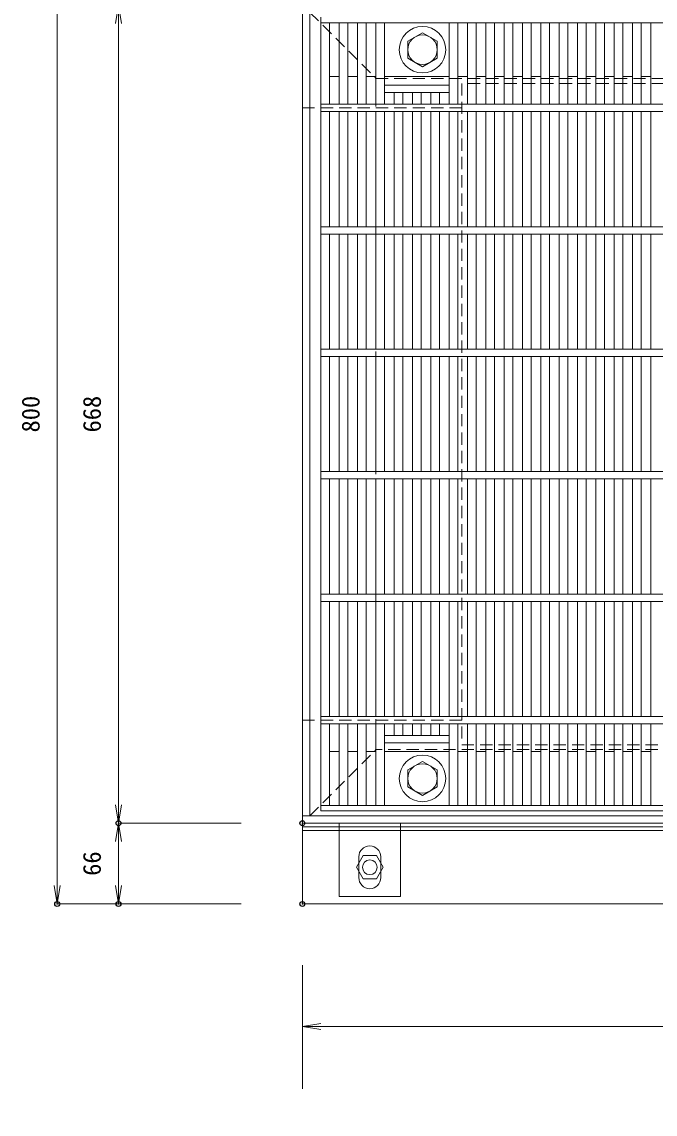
# Model space of a CAD drawing. Units: millimetres, scale not verified. Extents: x -4244 to -354, y 691 to 3531.
# Drawn here: x -2785 to -2268, y 2192 to 3084 of the extents above; entities that cross this region are included whole.
import ezdxf
from ezdxf.enums import TextEntityAlignment as Align

# ---------------------------------------------------------------- set-up
doc = ezdxf.new("R2010")
doc.units = ezdxf.units.MM
doc.header["$LTSCALE"] = 20
doc.header["$PDMODE"] = 32
doc.header["$PDSIZE"] = 4
doc.linetypes.add('USER1', pattern=[0.75, 0.5, -0.25])
doc.linetypes.add('USER2', pattern=[1.5, 1, -0.5])
for name, color, linetype, lineweight in [('0-3_KIJUN', 7, 'Continuous', 18), ('0-5_SUNPO', 3, 'Continuous', 18), ('0-6_UKEWAKU', 4, 'Continuous', 18), ('0-7_GRE', 5, 'Continuous', 18), ('0-9__0-0_0', 7, 'Continuous', 18)]:
    doc.layers.add(name, color=color, linetype=linetype, lineweight=lineweight)
doc.layers.add('0-A__0-2_DEFPOINTS', color=7, linetype='Continuous')
doc.styles.add('ＭＳ ゴシック', font='')
doc.styles.get('ＭＳ ゴシック').set_extended_font_data('MS Gothic')

# ---------------------------------------------------------------- blocks, each defined once
blk = doc.blocks.new('_OPEN')
at = {"layer": '0-9__0-0_0'}
blk.add_line((0, 0), (-1, 0), dxfattribs=at)
blk.add_lwpolyline([(-1, 0.167), (0, 0), (-1, -0.167)], dxfattribs=at)
blk = doc.blocks.new('_D12')
at = {"layer": '0-5_SUNPO'}
for p, q in [((1687.95, 1838.88), (1687.95, 1889.88)), ((1702.95, 1889.88), (2472.95, 1889.88)), ((2487.95, 1838.88), (2487.95, 1889.88))]:
    blk.add_line(p, q, dxfattribs=at)
at = {"layer": '0-A__0-2_DEFPOINTS'}
for p in [(2487.95, 1889.88), (1687.95, 1788.88), (2487.95, 1788.88)]:
    blk.add_point(p, dxfattribs=at)
at = {"layer": '0-5_SUNPO', "xscale": 15, "yscale": 15, "rotation": 180}
blk.add_blockref('_OPEN', (1687.95, 1889.88), dxfattribs=at)
at = {"layer": '0-5_SUNPO', "xscale": 15, "yscale": 15}
blk.add_blockref('_OPEN', (2487.95, 1889.88), dxfattribs=at)
at = {"layer": '0-5_SUNPO', "color": 7, "style": 'ＭＳ ゴシック'}
blk.add_text('800', height=14.66, dxfattribs=at).set_placement((2072.95, 1899.88), align=Align.BOTTOM_LEFT)
blk = doc.blocks.new('_D13')
at = {"layer": '0-5_SUNPO'}
for p, q in [((1687.95, 1939.88), (1687.95, 1889.88)), ((2487.95, 1939.88), (2487.95, 1889.88)), ((1702.95, 1889.88), (2472.95, 1889.88))]:
    blk.add_line(p, q, dxfattribs=at)
at = {"layer": '0-A__0-2_DEFPOINTS'}
for p in [(1687.95, 1989.88), (2487.95, 1989.88), (2487.95, 1889.88)]:
    blk.add_point(p, dxfattribs=at)
at = {"layer": '0-5_SUNPO', "xscale": 15, "yscale": 15, "rotation": 180}
blk.add_blockref('_OPEN', (1687.95, 1889.88), dxfattribs=at)
at = {"layer": '0-5_SUNPO', "xscale": 15, "yscale": 15}
blk.add_blockref('_OPEN', (2487.95, 1889.88), dxfattribs=at)
at = {"layer": '0-5_SUNPO', "color": 7, "style": 'ＭＳ ゴシック'}
blk.add_text('800', height=14.66, dxfattribs=at).set_placement((2072.95, 1899.88), align=Align.BOTTOM_LEFT)
blk = doc.blocks.new('_D15')
at = {"layer": '0-5_SUNPO'}
for p, q in [((1637.95, 2723.88), (1537.95, 2723.88)), ((1537.95, 2708.88), (1537.95, 2070.88)), ((1637.95, 2055.88), (1537.95, 2055.88))]:
    blk.add_line(p, q, dxfattribs=at)
at = {"layer": '0-A__0-2_DEFPOINTS'}
for p in [(1687.95, 2723.88), (1537.95, 2055.88), (1687.95, 2055.88)]:
    blk.add_point(p, dxfattribs=at)
at = {"layer": '0-5_SUNPO', "xscale": 15, "yscale": 15}
for p, rotation in [((1537.95, 2723.88), 90), ((1537.95, 2055.88), 270)]:
    blk.add_blockref('_OPEN', p, dxfattribs=dict(at, rotation=rotation))
at = {"layer": '0-5_SUNPO', "color": 7, "style": 'ＭＳ ゴシック'}
blk.add_text('668', height=14.66, rotation=90, dxfattribs=at).set_placement((1527.95, 2374.88), align=Align.BOTTOM_LEFT)
blk = doc.blocks.new('_D16')
at = {"layer": '0-5_SUNPO'}
for p, q in [((1637.95, 2055.88), (1537.95, 2055.88)), ((1537.95, 2040.88), (1537.95, 2004.88)), ((1637.95, 1989.88), (1537.95, 1989.88))]:
    blk.add_line(p, q, dxfattribs=at)
at = {"layer": '0-A__0-2_DEFPOINTS'}
for p in [(1687.95, 2055.88), (1537.95, 1989.88), (1687.95, 1989.88)]:
    blk.add_point(p, dxfattribs=at)
at = {"layer": '0-5_SUNPO', "xscale": 15, "yscale": 15}
for p, rotation in [((1537.95, 2055.88), 90), ((1537.95, 1989.88), 270)]:
    blk.add_blockref('_OPEN', p, dxfattribs=dict(at, rotation=rotation))
at = {"layer": '0-5_SUNPO', "color": 7, "style": 'ＭＳ ゴシック'}
blk.add_text('66', height=14.66, rotation=90, dxfattribs=at).set_placement((1527.95, 2012.88), align=Align.BOTTOM_LEFT)
blk = doc.blocks.new('_D17')
at = {"layer": '0-5_SUNPO'}
for p, q in [((1637.95, 2789.88), (1487.95, 2789.88)), ((1487.95, 2774.88), (1487.95, 2004.88)), ((1637.95, 1989.88), (1487.95, 1989.88))]:
    blk.add_line(p, q, dxfattribs=at)
at = {"layer": '0-A__0-2_DEFPOINTS'}
for p in [(1687.95, 2789.88), (1487.95, 1989.88), (1687.95, 1989.88)]:
    blk.add_point(p, dxfattribs=at)
at = {"layer": '0-5_SUNPO', "xscale": 15, "yscale": 15}
for p, rotation in [((1487.95, 2789.88), 90), ((1487.95, 1989.88), 270)]:
    blk.add_blockref('_OPEN', p, dxfattribs=dict(at, rotation=rotation))
at = {"layer": '0-5_SUNPO', "color": 7, "style": 'ＭＳ ゴシック'}
blk.add_text('800', height=14.66, rotation=90, dxfattribs=at).set_placement((1477.95, 2374.88), align=Align.BOTTOM_LEFT)
blk = doc.blocks.new('A$C6A34739C')
at = {"layer": '0-7_GRE'}
for p, q in [((0, 643.5), (0, 648)), ((0, 0), (0, 648)), ((0, 643.5), (770, 643.5)), ((0, 577), (0, 643.5)), ((7, 577), (7, 643.5)), ((14.96, 577), (14.96, 643.5)), ((21.96, 577), (21.96, 643.5)), ((29.92, 577), (29.92, 643.5)), ((36.92, 577), (36.92, 643.5)), ((44.88, 577), (44.88, 643.5)), ((51.88, 577), (51.88, 643.5)), ((104.73, 577), (104.73, 643.5)), ((111.73, 577), (111.73, 643.5)), ((119.69, 577), (119.69, 643.5)), ((126.69, 577), (126.69, 643.5)), ((134.65, 577), (134.65, 643.5)), ((141.65, 577), (141.65, 643.5)), ((149.61, 577), (149.61, 643.5)), ((156.61, 577), (156.61, 643.5)), ((164.57, 577), (164.57, 643.5)), ((171.57, 577), (171.57, 643.5)), ((179.53, 577), (179.53, 643.5)), ((186.53, 577), (186.53, 643.5)), ((194.49, 577), (194.49, 643.5)), ((201.49, 577), (201.49, 643.5)), ((209.45, 577), (209.45, 643.5)), ((216.45, 577), (216.45, 643.5)), ((224.41, 577), (224.41, 643.5)), ((231.41, 577), (231.41, 643.5)), ((239.37, 577), (239.37, 643.5)), ((246.37, 577), (246.37, 643.5)), ((254.33, 577), (254.33, 643.5)), ((261.33, 577), (261.33, 643.5)), ((269.29, 577), (269.29, 643.5)), ((6.99, 599.5), (14.95, 599.5)), ((21.95, 599.5), (29.91, 599.5)), ((36.91, 599.5), (44.87, 599.5)), ((51.87, 599.5), (104.73, 599.5)), ((111.72, 599.5), (119.68, 599.5)), ((126.68, 599.5), (134.64, 599.5)), ((141.64, 599.5), (149.6, 599.5)), ((156.6, 599.5), (164.56, 599.5)), ((171.56, 599.5), (179.52, 599.5)), ((186.52, 599.5), (194.48, 599.5)), ((201.48, 599.5), (209.44, 599.5)), ((216.44, 599.5), (224.4, 599.5)), ((231.4, 599.5), (239.36, 599.5)), ((246.36, 599.5), (254.33, 599.5)), ((261.33, 599.5), (269.29, 599.5)), ((51.88, 592.5), (104.73, 592.5)), ((51.88, 592.5), (104.73, 592.5)), ((51.88, 586.5), (104.73, 586.5)), ((59.84, 577), (59.84, 586.5)), ((66.84, 577), (66.84, 586.5)), ((74.8, 577), (74.8, 586.5)), ((81.8, 577), (81.8, 586.5)), ((89.76, 577), (89.76, 586.5)), ((96.76, 577), (96.76, 586.5)), ((0, 577), (770, 577)), ((0, 571), (0, 577)), ((0, 571), (770, 571)), ((0, 477), (0, 571)), ((7, 477), (7, 571)), ((14.96, 477), (14.96, 571)), ((21.96, 477), (21.96, 571)), ((29.92, 477), (29.92, 571)), ((36.92, 477), (36.92, 571)), ((44.88, 477), (44.88, 571)), ((51.88, 477), (51.88, 571)), ((59.84, 477), (59.84, 571)), ((66.84, 477), (66.84, 571)), ((74.8, 477), (74.8, 571)), ((81.8, 477), (81.8, 571)), ((89.76, 477), (89.76, 571)), ((96.76, 477), (96.76, 571)), ((104.73, 477), (104.73, 571)), ((111.73, 477), (111.73, 571)), ((119.69, 477), (119.69, 571)), ((126.69, 477), (126.69, 571)), ((134.65, 477), (134.65, 571)), ((141.65, 477), (141.65, 571)), ((149.61, 477), (149.61, 571)), ((156.61, 477), (156.61, 571)), ((164.57, 477), (164.57, 571)), ((171.57, 477), (171.57, 571)), ((179.53, 477), (179.53, 571)), ((186.53, 477), (186.53, 571)), ((194.49, 477), (194.49, 571)), ((201.49, 477), (201.49, 571)), ((209.45, 477), (209.45, 571)), ((216.45, 477), (216.45, 571)), ((224.41, 477), (224.41, 571)), ((231.41, 477), (231.41, 571)), ((239.37, 477), (239.37, 571)), ((246.37, 477), (246.37, 571)), ((254.33, 477), (254.33, 571)), ((261.33, 477), (261.33, 571)), ((269.29, 477), (269.29, 571)), ((0, 477), (770, 477)), ((0, 471), (0, 477)), ((0, 471), (770, 471)), ((0, 377), (0, 471)), ((7, 377), (7, 471)), ((14.96, 377), (14.96, 471)), ((21.96, 377), (21.96, 471)), ((29.92, 377), (29.92, 471)), ((36.92, 377), (36.92, 471)), ((44.88, 377), (44.88, 471)), ((51.88, 377), (51.88, 471)), ((59.84, 377), (59.84, 471)), ((66.84, 377), (66.84, 471)), ((74.8, 377), (74.8, 471)), ((81.8, 377), (81.8, 471)), ((89.76, 377), (89.76, 471)), ((96.76, 377), (96.76, 471)), ((104.73, 377), (104.73, 471)), ((111.73, 377), (111.73, 471)), ((119.69, 377), (119.69, 471)), ((126.69, 377), (126.69, 471)), ((134.65, 377), (134.65, 471)), ((141.65, 377), (141.65, 471)), ((149.61, 377), (149.61, 471)), ((156.61, 377), (156.61, 471)), ((164.57, 377), (164.57, 471)), ((171.57, 377), (171.57, 471)), ((179.53, 377), (179.53, 471)), ((186.53, 377), (186.53, 471)), ((194.49, 377), (194.49, 471)), ((201.49, 377), (201.49, 471)), ((209.45, 377), (209.45, 471)), ((216.45, 377), (216.45, 471)), ((224.41, 377), (224.41, 471)), ((231.41, 377), (231.41, 471)), ((239.37, 377), (239.37, 471)), ((246.37, 377), (246.37, 471)), ((254.33, 377), (254.33, 471)), ((261.33, 377), (261.33, 471)), ((269.29, 377), (269.29, 471)), ((0, 377), (770, 377)), ((0, 371), (0, 377)), ((0, 371), (770, 371)), ((0, 277), (0, 371)), ((7, 277), (7, 371)), ((14.96, 277), (14.96, 371)), ((21.96, 277), (21.96, 371)), ((29.92, 277), (29.92, 371)), ((36.92, 277), (36.92, 371)), ((44.88, 277), (44.88, 371)), ((51.88, 277), (51.88, 371)), ((59.84, 277), (59.84, 371)), ((66.84, 277), (66.84, 371)), ((74.8, 277), (74.8, 371)), ((81.8, 277), (81.8, 371)), ((89.76, 277), (89.76, 371)), ((96.76, 277), (96.76, 371)), ((104.73, 277), (104.73, 371)), ((111.73, 277), (111.73, 371)), ((119.69, 277), (119.69, 371)), ((126.69, 277), (126.69, 371)), ((134.65, 277), (134.65, 371)), ((141.65, 277), (141.65, 371)), ((149.61, 277), (149.61, 371)), ((156.61, 277), (156.61, 371)), ((164.57, 277), (164.57, 371)), ((171.57, 277), (171.57, 371)), ((179.53, 277), (179.53, 371)), ((186.53, 277), (186.53, 371)), ((194.49, 277), (194.49, 371)), ((201.49, 277), (201.49, 371)), ((209.45, 277), (209.45, 371)), ((216.45, 277), (216.45, 371)), ((224.41, 277), (224.41, 371)), ((231.41, 277), (231.41, 371)), ((239.37, 277), (239.37, 371)), ((246.37, 277), (246.37, 371)), ((254.33, 277), (254.33, 371)), ((261.33, 277), (261.33, 371)), ((269.29, 277), (269.29, 371)), ((0, 277), (770, 277)), ((0, 271), (0, 277)), ((0, 271), (770, 271)), ((0, 177), (0, 271)), ((7, 177), (7, 271)), ((14.96, 177), (14.96, 271)), ((21.96, 177), (21.96, 271)), ((29.92, 177), (29.92, 271)), ((36.92, 177), (36.92, 271)), ((44.88, 177), (44.88, 271)), ((51.88, 177), (51.88, 271)), ((59.84, 177), (59.84, 271)), ((66.84, 177), (66.84, 271)), ((74.8, 177), (74.8, 271)), ((81.8, 177), (81.8, 271)), ((89.76, 177), (89.76, 271)), ((96.76, 177), (96.76, 271)), ((104.73, 177), (104.73, 271)), ((111.73, 177), (111.73, 271)), ((119.69, 177), (119.69, 271)), ((126.69, 177), (126.69, 271)), ((134.65, 177), (134.65, 271)), ((141.65, 177), (141.65, 271)), ((149.61, 177), (149.61, 271)), ((156.61, 177), (156.61, 271)), ((164.57, 177), (164.57, 271)), ((171.57, 177), (171.57, 271)), ((179.53, 177), (179.53, 271)), ((186.53, 177), (186.53, 271)), ((194.49, 177), (194.49, 271)), ((201.49, 177), (201.49, 271)), ((209.45, 177), (209.45, 271)), ((216.45, 177), (216.45, 271)), ((224.41, 177), (224.41, 271)), ((231.41, 177), (231.41, 271)), ((239.37, 177), (239.37, 271)), ((246.37, 177), (246.37, 271)), ((254.33, 177), (254.33, 271)), ((261.33, 177), (261.33, 271)), ((269.29, 177), (269.29, 271)), ((0, 177), (770, 177)), ((0, 171), (0, 177)), ((0, 171), (770, 171)), ((0, 77), (0, 171)), ((7, 77), (7, 171)), ((14.96, 77), (14.96, 171)), ((21.96, 77), (21.96, 171)), ((29.92, 77), (29.92, 171)), ((36.92, 77), (36.92, 171)), ((44.88, 77), (44.88, 171)), ((51.88, 77), (51.88, 171)), ((59.84, 77), (59.84, 171)), ((66.84, 77), (66.84, 171)), ((74.8, 77), (74.8, 171)), ((81.8, 77), (81.8, 171)), ((89.76, 77), (89.76, 171)), ((96.76, 77), (96.76, 171)), ((104.73, 77), (104.73, 171)), ((111.73, 77), (111.73, 171)), ((119.69, 77), (119.69, 171)), ((126.69, 77), (126.69, 171)), ((134.65, 77), (134.65, 171)), ((141.65, 77), (141.65, 171)), ((149.61, 77), (149.61, 171)), ((156.61, 77), (156.61, 171)), ((164.57, 77), (164.57, 171)), ((171.57, 77), (171.57, 171)), ((179.53, 77), (179.53, 171)), ((186.53, 77), (186.53, 171)), ((194.49, 77), (194.49, 171)), ((201.49, 77), (201.49, 171)), ((209.45, 77), (209.45, 171)), ((216.45, 77), (216.45, 171)), ((224.41, 77), (224.41, 171)), ((231.41, 77), (231.41, 171)), ((239.37, 77), (239.37, 171)), ((246.37, 77), (246.37, 171)), ((254.33, 77), (254.33, 171)), ((261.33, 77), (261.33, 171)), ((269.29, 77), (269.29, 171)), ((0, 77), (770, 77)), ((0, 71), (0, 77)), ((0, 71), (770, 71)), ((0, 4.5), (0, 71)), ((7, 4.5), (7, 71)), ((14.96, 4.5), (14.96, 71)), ((21.96, 4.5), (21.96, 71)), ((29.92, 4.5), (29.92, 71)), ((36.92, 4.5), (36.92, 71)), ((44.88, 4.5), (44.88, 71)), ((51.88, 4.5), (51.88, 71)), ((59.84, 61.5), (59.84, 71)), ((66.84, 61.5), (66.84, 71)), ((74.8, 61.5), (74.8, 71)), ((81.8, 61.5), (81.8, 71)), ((89.76, 61.5), (89.76, 71)), ((96.76, 61.5), (96.76, 71)), ((104.73, 4.5), (104.73, 71)), ((111.73, 4.5), (111.73, 71)), ((119.69, 4.5), (119.69, 71)), ((126.69, 4.5), (126.69, 71)), ((134.65, 4.5), (134.65, 71)), ((141.65, 4.5), (141.65, 71)), ((149.61, 4.5), (149.61, 71)), ((156.61, 4.5), (156.61, 71)), ((164.57, 4.5), (164.57, 71)), ((171.57, 4.5), (171.57, 71)), ((179.53, 4.5), (179.53, 71)), ((186.53, 4.5), (186.53, 71)), ((194.49, 4.5), (194.49, 71)), ((201.49, 4.5), (201.49, 71)), ((209.45, 4.5), (209.45, 71)), ((216.45, 4.5), (216.45, 71)), ((224.41, 4.5), (224.41, 71)), ((231.41, 4.5), (231.41, 71)), ((239.37, 4.5), (239.37, 71)), ((246.37, 4.5), (246.37, 71)), ((254.33, 4.5), (254.33, 71)), ((261.33, 4.5), (261.33, 71)), ((269.29, 4.5), (269.29, 71)), ((51.88, 61.5), (104.73, 61.5)), ((51.88, 55.5), (104.73, 55.5)), ((51.88, 55.5), (104.73, 55.5)), ((6.99, 48.5), (14.95, 48.5)), ((21.95, 48.5), (29.91, 48.5)), ((36.91, 48.5), (44.87, 48.5)), ((51.87, 48.5), (104.73, 48.5)), ((111.72, 48.5), (119.68, 48.5)), ((126.68, 48.5), (134.64, 48.5)), ((141.64, 48.5), (149.6, 48.5)), ((156.6, 48.5), (164.56, 48.5)), ((171.56, 48.5), (179.52, 48.5)), ((186.52, 48.5), (194.48, 48.5)), ((201.48, 48.5), (209.44, 48.5)), ((216.44, 48.5), (224.4, 48.5)), ((231.4, 48.5), (239.36, 48.5)), ((246.36, 48.5), (254.33, 48.5)), ((261.33, 48.5), (269.29, 48.5)), ((0, 4.5), (770, 4.5)), ((0, 0), (0, 4.5)), ((0, 0), (770, 0)), ((0, 0), (770, 0))]:
    blk.add_line(p, q, dxfattribs=at)
for points in [[(83, 635.36), (71, 628.43), (71, 614.57), (83, 607.64), (95, 614.57), (95, 628.43)], [(83, 12.64), (71, 19.57), (71, 33.43), (83, 40.36), (95, 33.43), (95, 19.57)]]:
    blk.add_lwpolyline(points, close=True, dxfattribs=at)
for centre, radius in [((83, 621.5), 19), ((83, 621.5), 12), ((83, 26.5), 19), ((83, 26.5), 12)]:
    blk.add_circle(centre, radius, dxfattribs=at)
blk = doc.blocks.new('A$C0AEF74A5')
at = {"layer": '0-6_UKEWAKU'}
for p, q in [((30, 728), (30, 668)), ((30, 728), (80, 728)), ((80, 728), (80, 668)), ((770, 728), (770, 668)), ((46, 695.5), (46, 712.5)), ((64, 695.5), (64, 712.5)), ((736, 695.5), (736, 712.5)), ((754, 695.5), (754, 712.5)), ((30, 674), (80, 674)), ((770, 674), (720, 674)), ((0, 668), (0, 0)), ((0, 662), (800, 662)), ((6, 6), (6, 662)), ((794, 662), (794, 6)), ((800, 6), (0, 6)), ((30, -60), (30, 0)), ((80, -60), (80, 0)), ((720, -60), (720, 0)), ((770, -60), (770, 0)), ((30, -6), (80, -6)), ((770, -6), (720, -6)), ((46, -44.5), (46, -27.5)), ((64, -44.5), (64, -27.5)), ((736, -44.5), (736, -27.5)), ((754, -44.5), (754, -27.5)), ((30, -60), (80, -60)), ((770, -60), (720, -60))]:
    blk.add_line(p, q, dxfattribs=at)
at = {"layer": '0-6_UKEWAKU', "linetype": 'USER1'}
for p, q in [((6, 662), (60, 608)), ((740, 608), (794, 662)), ((60, 608), (740, 608)), ((60, 60), (60, 608)), ((740, 608), (740, 60)), ((6, 6), (60, 60)), ((740, 60), (60, 60))]:
    blk.add_line(p, q, dxfattribs=at)
at = {"layer": '0-6_UKEWAKU', "linetype": 'USER2'}
blk.add_line((740, 60), (794, 6), dxfattribs=at)
at = {"layer": '0-6_UKEWAKU'}
for points in [[(770, 728), (720, 728), (720, 668)], [(0, 668), (800, 668), (800, 0), (0, 0)]]:
    blk.add_lwpolyline(points, dxfattribs=at)
for centre, start, end in [((55, 712.5), 0, 180), ((745, 712.5), 0, 180), ((55, 695.5), 180, 0), ((745, 695.5), 180, 0), ((55, -27.5), 0, 180), ((745, -27.5), 0, 180), ((55, -44.5), 180, 0), ((745, -44.5), 180, 0)]:
    blk.add_arc(centre, 9, start, end, dxfattribs=at)

msp = doc.modelspace()

# ---------------------------------------------------------------- linework, layer by layer
at = {"layer": '0-3_KIJUN', "linetype": 'USER1'}
for p, q in [((-2556.02, 3013.69), (-2426.02, 3013.69)), ((-2426.02, 2513.69), (-2556.02, 2513.69))]:
    msp.add_line(p, q, dxfattribs=at)
at = {"layer": '0-3_KIJUN'}
for points in [[(-2556.02, 2363.69), (-1756.02, 2363.69), (-1756.02, 3163.69), (-2556.02, 3163.69)], [(-1756.02, 2423.69), (-2556.02, 2423.69), (-2556.02, 2426.69), (-1756.02, 2426.69)]]:
    msp.add_lwpolyline(points, close=True, dxfattribs=at)
at = {"layer": '0-3_KIJUN', "linetype": 'USER1'}
msp.add_lwpolyline([(-1886.02, 3033.69), (-2426.02, 3033.69), (-2426.02, 2493.69), (-1886.02, 2493.69)], close=True, dxfattribs=at)
at = {"layer": '0-3_KIJUN'}
msp.add_circle((-2501.02, 2393.69), 6, dxfattribs=at)
at = {"layer": '0-7_GRE'}
msp.add_lwpolyline([(-2506.5, 2403.17), (-2511.97, 2393.69), (-2506.5, 2384.21), (-2495.55, 2384.21), (-2490.07, 2393.69), (-2495.55, 2403.17)], close=True, dxfattribs=at)

# ---------------------------------------------------------------- block references
at = {"layer": '0-5_SUNPO'}
for name in ['_D17', '_D15', '_D16', '_D13', '_D12']:
    msp.add_blockref(name, (-4243.98, 373.81), dxfattribs=at)
at = {"layer": '0-6_UKEWAKU'}
msp.add_blockref('A$C0AEF74A5', (-2556.02, 2429.69), dxfattribs=at)
at = {"layer": '0-7_GRE'}
msp.add_blockref('A$C6A34739C', (-2541.02, 2439.69), dxfattribs=at)

doc.saveas('drawing.dxf')
